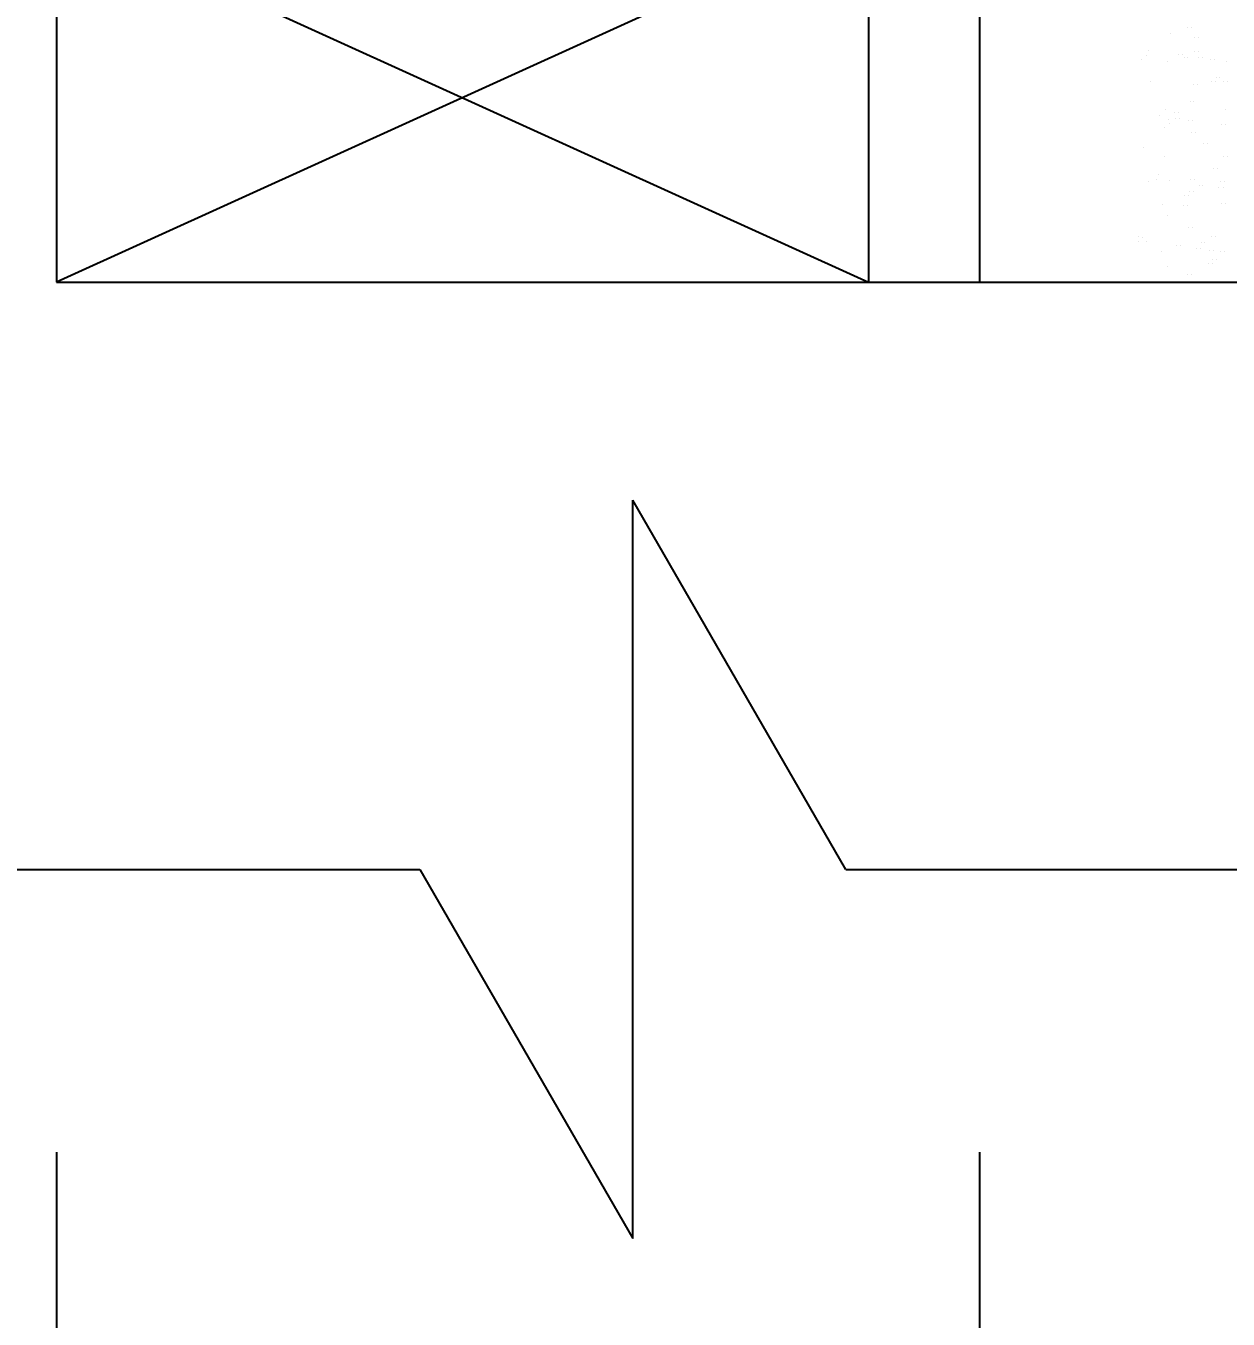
# Model space of a CAD drawing. Header units: metres. Extents: x -110103 to -108500, y -72902 to -71033.
# Drawn here: x -109729.6 to -109631.9, y -72749.3 to -72644.2 of the extents above; entities that cross this region are included whole.
import ezdxf

# ---------------------------------------------------------------- set-up
doc = ezdxf.new("R2010")
doc.units = ezdxf.units.M
for name, color, linetype in [('10', 8, 'Continuous'), ('10地线纹理填充', 8, 'Continuous'), ('16', 3, 'Continuous'), ('17', 1, 'Continuous'), ('20', 1, 'Continuous'), ('7', 7, 'Continuous')]:
    doc.layers.add(name, color=color, linetype=linetype)
doc.dimstyles.get("Standard").update_dxf_attribs({"dimtxt": 2.5, "dimasz": 2.5, "dimexe": 1.25, "dimexo": 0.625, "dimtad": 1, "dimcen": 2.5, "dimazin": 3, "dimtfac": 1, "dimtmove": 0, "dimatfit": 3})

# ---------------------------------------------------------------- blocks, each defined once
blk = doc.blocks.new('_CLOSEDFILLED')
at = {"color": 0, "linetype": 'BYBLOCK'}
blk.add_solid([(-1, 0.16), (0, 0), (-1, -0.16)], dxfattribs=at)
blk = doc.blocks.new('*D2')
for p, q in [((-109727.08, -72735.69), (-109727.08, -72800.09)), ((-109652.08, -72735.69), (-109652.08, -72800.09)), ((-109726.83, -72800.09), (-109690.58, -72800.09)), ((-109688.58, -72800.09), (-109652.33, -72800.09))]:
    blk.add_line(p, q)
at = {"layer": 'Defpoints'}
for p in [(-109727.08, -72735.69), (-109652.08, -72735.69), (-109727.08, -72800.09)]:
    blk.add_point(p, dxfattribs=at)
at = {"layer": '7', "xscale": 0.25, "yscale": 0.25, "rotation": 180}
blk.add_blockref('_CLOSEDFILLED', (-109727.08, -72800.09), dxfattribs=at)
at = {"layer": '7', "xscale": 0.25, "yscale": 0.25}
blk.add_blockref('_CLOSEDFILLED', (-109652.08, -72800.09), dxfattribs=at)
at = {"layer": '7', "insert": (-109689.58, -72800.09), "char_height": 1, "attachment_point": 5}
blk.add_mtext('70', dxfattribs=at)

msp = doc.modelspace()

# ---------------------------------------------------------------- hatches: boundary and pattern name
at = {"layer": '10'}
h = msp.add_hatch(dxfattribs=at)
h.set_pattern_fill('AN31C', scale=100)
h.set_pattern_definition([(45, (0, 0), (-224.5064, 224.5064), [])])
h.paths.add_polyline_path([(-109727.08, -71824.47), (-109727.08, -71691.29), (-109727.08, -71658.91), (-109881.35, -71658.91), (-109881.35, -71845.92), (-109851.35, -71863.24), (-109911.35, -71863.24), (-109881.35, -71880.56), (-109881.35, -72092.36), (-109727.08, -72092.36)])
h.paths.add_polyline_path([(-109727.08, -72192.66), (-109881.35, -72192.66), (-109881.35, -72404.46), (-109911.35, -72421.78), (-109851.35, -72421.78), (-109881.35, -72439.1), (-109881.35, -72712.73), (-109697.56, -72712.73), (-109680.24, -72742.73), (-109680.24, -72682.73), (-109662.92, -72712.73), (-109429.91, -72712.73), (-109429.91, -72665.03), (-109727.08, -72665.03), (-109727.08, -72605.11), (-109727.08, -72471.93), (-109727.08, -72437.66)])

# ---------------------------------------------------------------- linework, layer by layer
at = {"layer": '10地线纹理填充'}
for p, q in [((-109636.55, -72644.8), (-109636.55, -72644.8)), ((-109635.16, -72644.35), (-109635.16, -72644.35)), ((-109634.84, -72644.35), (-109634.84, -72644.35)), ((-109634.57, -72645.12), (-109634.57, -72645.12)), ((-109634.25, -72645.12), (-109634.25, -72645.12)), ((-109638.91, -72646.96), (-109638.91, -72646.96)), ((-109638.54, -72646.62), (-109638.54, -72646.62)), ((-109638.32, -72646.2), (-109638.32, -72646.2)), ((-109635.93, -72646.56), (-109635.93, -72646.56)), ((-109635.61, -72646.56), (-109635.61, -72646.56)), ((-109635.45, -72646.8), (-109635.45, -72646.8)), ((-109635.13, -72646.8), (-109635.13, -72646.8)), ((-109634.61, -72646.26), (-109634.61, -72646.26)), ((-109634.3, -72646.77), (-109634.3, -72646.77)), ((-109634.28, -72646.26), (-109634.28, -72646.26)), ((-109633.98, -72646.77), (-109633.98, -72646.77)), ((-109633.26, -72646.91), (-109633.26, -72646.91)), ((-109632.94, -72646.91), (-109632.94, -72646.91)), ((-109636.79, -72647.13), (-109636.79, -72647.13)), ((-109632, -72647.1), (-109632, -72647.1)), ((-109638.16, -72648.73), (-109638.16, -72648.73)), ((-109634.7, -72648.98), (-109634.7, -72648.98)), ((-109634.38, -72648.98), (-109634.38, -72648.98)), ((-109633.22, -72648.72), (-109633.22, -72648.72)), ((-109632.9, -72648.72), (-109632.9, -72648.72)), ((-109632.85, -72648.38), (-109632.85, -72648.38)), ((-109632.53, -72648.38), (-109632.53, -72648.38)), ((-109632.26, -72648.74), (-109632.26, -72648.74)), ((-109631.94, -72648.74), (-109631.94, -72648.74)), ((-109636.92, -72650.98), (-109636.92, -72650.98)), ((-109634.96, -72650.31), (-109634.96, -72650.31)), ((-109634.64, -72650.31), (-109634.64, -72650.31)), ((-109632.12, -72650.96), (-109632.12, -72650.96)), ((-109637.45, -72651.49), (-109637.45, -72651.49)), ((-109636.74, -72651.8), (-109636.74, -72651.8)), ((-109636.63, -72652.13), (-109636.63, -72652.13)), ((-109636.22, -72651.27), (-109636.22, -72651.27)), ((-109636.15, -72651.71), (-109636.15, -72651.71)), ((-109635.9, -72651.27), (-109635.9, -72651.27)), ((-109635.82, -72651.71), (-109635.82, -72651.71)), ((-109635.11, -72651.85), (-109635.11, -72651.85)), ((-109634.78, -72651.85), (-109634.78, -72651.85)), ((-109632.39, -72652.2), (-109632.39, -72652.2)), ((-109632.07, -72652.2), (-109632.07, -72652.2)), ((-109637, -72652.47), (-109637, -72652.47)), ((-109634.83, -72652.83), (-109634.83, -72652.83)), ((-109634.5, -72652.83), (-109634.5, -72652.83)), ((-109638.74, -72654.07), (-109638.74, -72654.07)), ((-109633.87, -72653.75), (-109633.87, -72653.75)), ((-109633.55, -72653.75), (-109633.55, -72653.75)), ((-109637.04, -72654.83), (-109637.04, -72654.83)), ((-109632.25, -72654.81), (-109632.25, -72654.81)), ((-109631.93, -72654.81), (-109631.93, -72654.81)), ((-109637.52, -72656.27), (-109637.52, -72656.27)), ((-109633.05, -72655.82), (-109633.05, -72655.82)), ((-109632.73, -72655.82), (-109632.73, -72655.82)), ((-109638.36, -72656.81), (-109638.36, -72656.81)), ((-109637.67, -72656.64), (-109637.67, -72656.64)), ((-109636.63, -72656.78), (-109636.63, -72656.78)), ((-109634.95, -72656.69), (-109634.95, -72656.69)), ((-109634.63, -72656.69), (-109634.63, -72656.69)), ((-109634.23, -72657.14), (-109634.23, -72657.14)), ((-109633.91, -72657.14), (-109633.91, -72657.14)), ((-109632.61, -72657.35), (-109632.61, -72657.35)), ((-109632.45, -72656.82), (-109632.45, -72656.82)), ((-109632.28, -72657.35), (-109632.28, -72657.35)), ((-109632.13, -72656.82), (-109632.13, -72656.82)), ((-109635.41, -72657.98), (-109635.41, -72657.98)), ((-109635.08, -72657.98), (-109635.08, -72657.98)), ((-109635.04, -72657.65), (-109635.04, -72657.65)), ((-109634.72, -72657.65), (-109634.72, -72657.65)), ((-109637.17, -72658.69), (-109637.17, -72658.69)), ((-109636.82, -72659.58), (-109636.82, -72659.58)), ((-109635.49, -72658.76), (-109635.49, -72658.76)), ((-109635.17, -72658.76), (-109635.17, -72658.76)), ((-109632.37, -72658.66), (-109632.37, -72658.66)), ((-109632.05, -72658.66), (-109632.05, -72658.66)), ((-109635.08, -72660.54), (-109635.08, -72660.54)), ((-109634.76, -72660.54), (-109634.76, -72660.54)), ((-109639.13, -72661.28), (-109639.13, -72661.28)), ((-109638.82, -72661.4), (-109638.82, -72661.4)), ((-109633.22, -72661.29), (-109633.22, -72661.29)), ((-109632.9, -72661.29), (-109632.9, -72661.29)), ((-109639.18, -72661.74), (-109639.18, -72661.74)), ((-109638.47, -72661.72), (-109638.47, -72661.72)), ((-109637.29, -72662.54), (-109637.29, -72662.54)), ((-109636.08, -72662.07), (-109636.08, -72662.07)), ((-109635.75, -72662.07), (-109635.75, -72662.07)), ((-109634.45, -72662.29), (-109634.45, -72662.29)), ((-109634.13, -72662.29), (-109634.13, -72662.29)), ((-109634.07, -72661.83), (-109634.07, -72661.83)), ((-109633.75, -72661.83), (-109633.75, -72661.83)), ((-109633.41, -72662.43), (-109633.41, -72662.43)), ((-109633.09, -72662.43), (-109633.09, -72662.43)), ((-109632.5, -72662.52), (-109632.5, -72662.52)), ((-109632.18, -72662.52), (-109632.18, -72662.52)), ((-109636.78, -72663.77), (-109636.78, -72663.77)), ((-109633.49, -72663.5), (-109633.49, -72663.5)), ((-109633.17, -72663.5), (-109633.17, -72663.5)), ((-109633.12, -72663.16), (-109633.12, -72663.16)), ((-109632.8, -72663.16), (-109632.8, -72663.16)), ((-109635.2, -72664.39), (-109635.2, -72664.39)), ((-109634.88, -72664.39), (-109634.88, -72664.39))]:
    msp.add_line(p, q, dxfattribs=at)
at = {"layer": '16'}
for p, q in [((-109661.08, -72192.66), (-109661.08, -72665.03)), ((-109652.08, -72415.03), (-109652.08, -72665.03)), ((-109661.08, -72635.03), (-109727.08, -72665.03)), ((-109727.08, -72635.03), (-109661.08, -72665.03))]:
    msp.add_line(p, q, dxfattribs=at)
at = {"layer": '17'}
for p, q in [((-109727.08, -72605.11), (-109727.08, -72665.03)), ((-109727.08, -72665.03), (-109429.91, -72665.03))]:
    msp.add_line(p, q, dxfattribs=at)
at = {"layer": '20'}
for p, q in [((-109662.92, -72712.73), (-109680.24, -72682.73)), ((-109680.24, -72742.73), (-109680.24, -72682.73)), ((-109928.35, -72712.73), (-109697.56, -72712.73)), ((-109697.56, -72712.73), (-109680.24, -72742.73)), ((-109662.92, -72712.73), (-109397.97, -72712.73))]:
    msp.add_line(p, q, dxfattribs=at)

# ---------------------------------------------------------------- dimensions: what is measured, and where the dimension line sits
at = {"layer": '7'}
dim = msp.add_linear_dim(base=(-109727.08, -72800.09), p1=(-109727.08, -72735.69), p2=(-109652.08, -72735.69), text='70', dimstyle='Standard', dxfattribs=at)
dim.commit()
dim.dimension.update_dxf_attribs({"geometry": '*D2', "text_midpoint": (-109689.58, -72800.09)})

doc.saveas('drawing.dxf')
